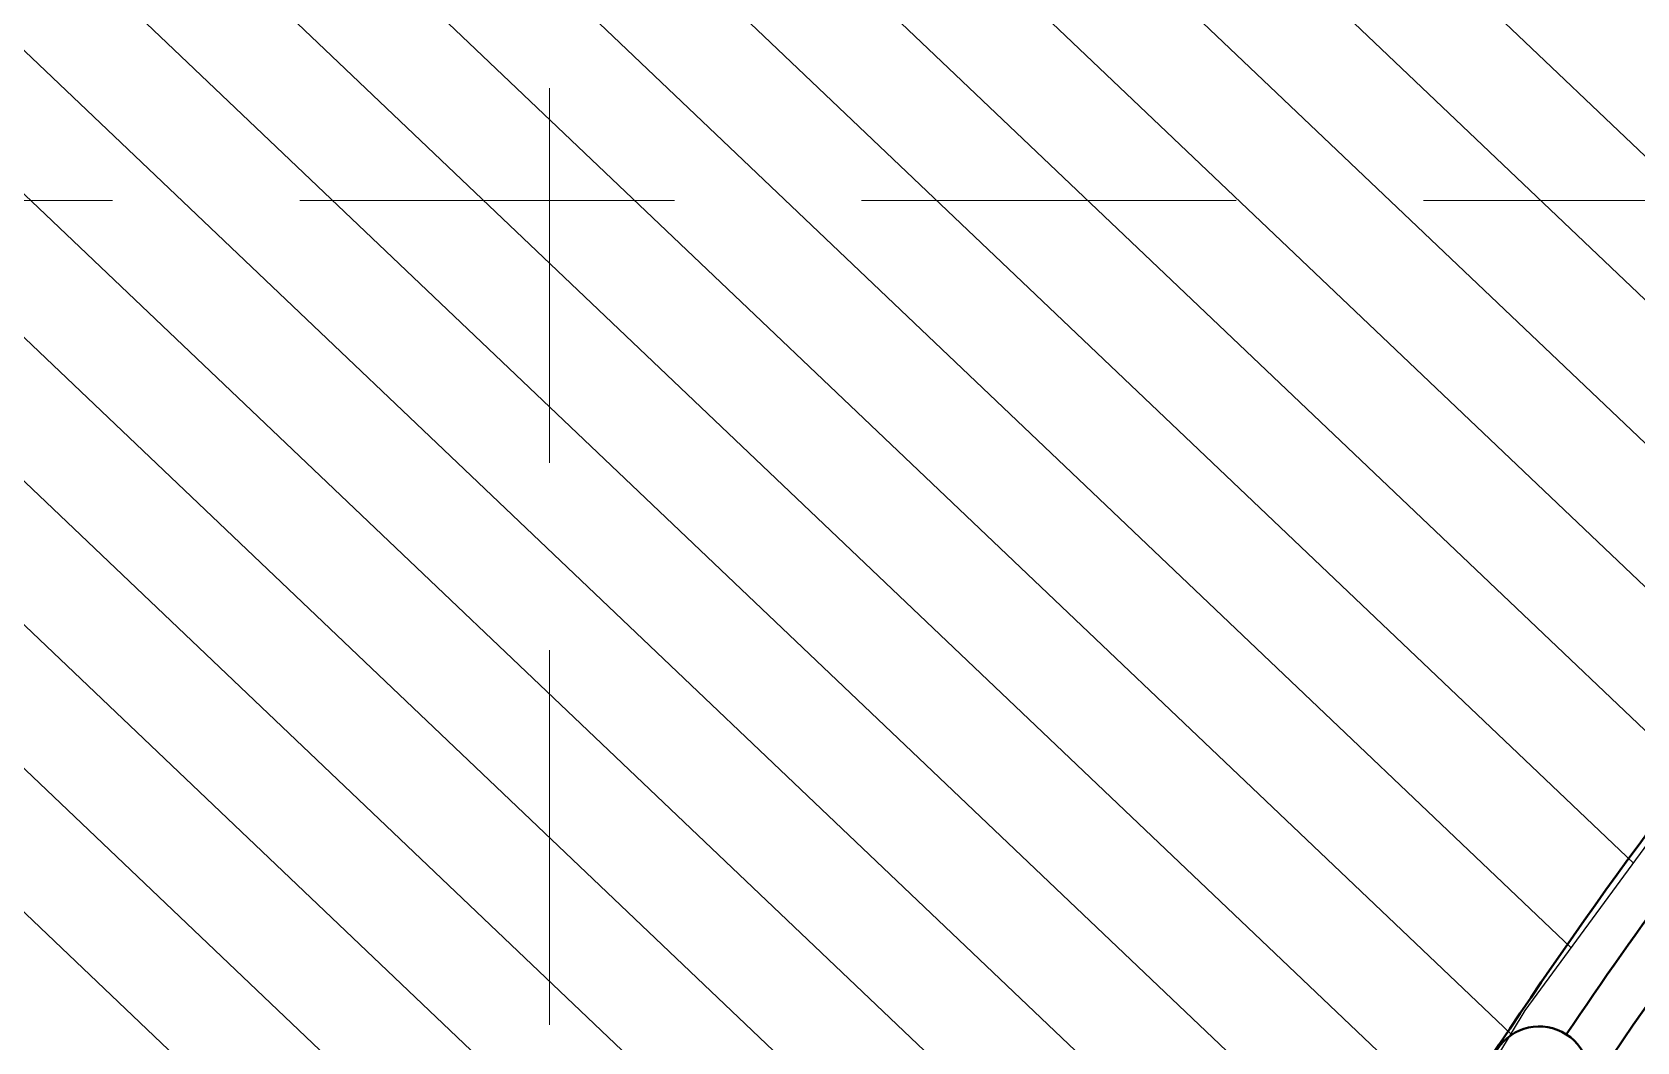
# Model space of a CAD drawing. Header units: inches. Extents: x -5337 to 1057, y 15227 to 19227.
# Drawn here: x -1772 to -1675.6, y 17276 to 17336.6 of the extents above; entities that cross this region are included whole.
import ezdxf

# ---------------------------------------------------------------- set-up
doc = ezdxf.new("R2010")
doc.units = ezdxf.units.IN
doc.header["$LTSCALE"] = 150
doc.header["$MEASUREMENT"] = 0
doc.linetypes.add('HIDDEN', pattern=[0.375, 0.25, -0.125])
for name, color, linetype in [('COMT-MIN', 84, 'Continuous'), ('CONT-MJR', 84, 'Continuous'), ('grid', 7, 'HIDDEN')]:
    doc.layers.add(name, color=color, linetype=linetype)

msp = doc.modelspace()

# ---------------------------------------------------------------- linework, layer by layer
at = {"color": 5}
for p, q in [((-1746.495, 17362.552), (-1672.057, 17291.77)), ((-1754.35, 17361.397), (-1675.788, 17286.693)), ((-1736.82, 17361.976), (-1668.326, 17296.847)), ((-1726.505, 17360.793), (-1664.513, 17301.845)), ((-1716.191, 17359.609), (-1660.444, 17306.6)), ((-1760.863, 17358.965), (-1679.519, 17281.616)), ((-1705.876, 17358.426), (-1656.375, 17311.355)), ((-1766.725, 17355.914), (-1683.141, 17276.436)), ((-1771.782, 17352.098), (-1686.448, 17270.956)), ((-1776.112, 17347.592), (-1689.755, 17265.476)), ((-1779.817, 17342.49), (-1693.062, 17259.996)), ((-1782.662, 17336.571), (-1696.369, 17254.516)), ((-1785.245, 17330.403), (-1699.676, 17249.036)), ((-1787.752, 17324.162), (-1702.983, 17243.556)), ((-1790.259, 17317.921), (-1705.912, 17237.716)), ((-1792.765, 17311.68), (-1708.581, 17231.63)), ((-1795.272, 17305.439), (-1711.251, 17225.544)), ((-1682.294, 17277.839), (-1665.505, 17300.687)), ((-1704.329, 17241.326), (-1682.294, 17277.839))]:
    msp.add_line(p, q, dxfattribs=at)
at = {"layer": 'COMT-MIN', "color": 5, "linetype": 'Continuous', "lineweight": 40}
for centre, radius, start, end in [((-1744.529, 17321.792), 41, 83.37219, 160.31283), ((-1405.922, 17090.563), 334, 137.80207, 150.18637), ((-1405.922, 17090.563), 331, 137.80207, 145.84192), ((-1405.922, 17090.563), 328, 137.80207, 150.21367), ((-1405.922, 17090.563), 316, 137.80207, 150.20682), ((-1405.922, 17090.563), 303, 137.80207, 153.6549), ((-1681.441, 17273.886), 3, 327.3387, 147.3387)]:
    msp.add_arc(centre, radius, start, end, dxfattribs=at)
at = {"layer": 'CONT-MJR', "color": 5, "linetype": 'Continuous', "lineweight": 70}
msp.add_arc((-1405.922, 17090.563), 322, 137.80207, 150.21973, dxfattribs=at)
at = {"layer": 'grid', "color": 252, "linetype": 'HIDDEN', "lineweight": 0, "ltscale": 0.6}
for p, q in [((-1740.894, 19121.984), (-1740.894, 15630.294)), ((-5232.144, 17326.484), (952.356, 17326.484))]:
    msp.add_line(p, q, dxfattribs=at)

doc.saveas('drawing.dxf')
